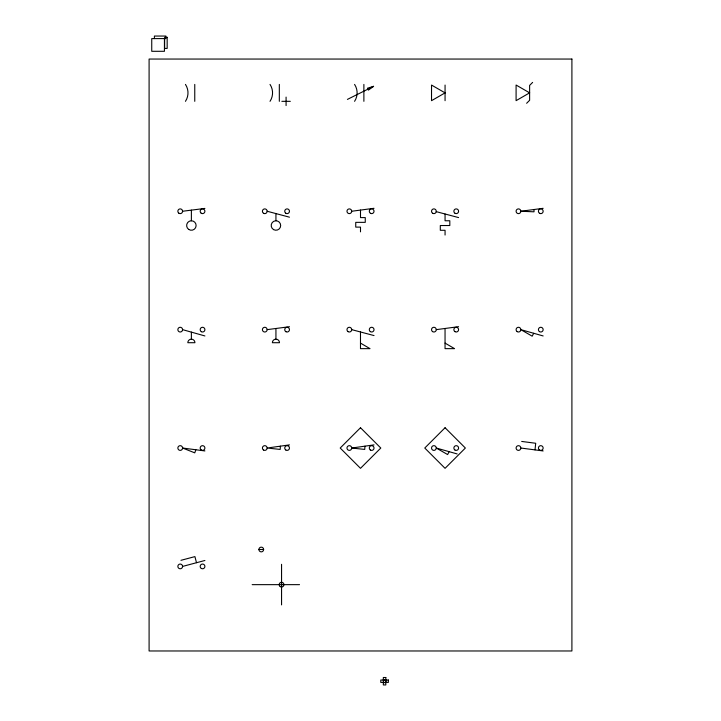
<?xml version="1.0" encoding="UTF-8"?>
<svg xmlns="http://www.w3.org/2000/svg" width="721" height="721" viewBox="0 0 721 721"><rect width="100%" height="100%" fill="white"/><g stroke="black" fill="none" stroke-linecap="round" stroke-linejoin="round"><path stroke-width="1.08" d="M280.388 446.164L280.181 449.426L267.149 448.029L289.472 444.884M364.952 446.164L364.736 449.426L351.704 448.029A2.37 2.37 0 0 0 348.153 445.975A2.37 2.37 0 0 0 348.153 450.075A2.37 2.37 0 0 0 351.704 448.029L374.028 444.884M535.009 449.886L535.703 443.271L521.689 441.432M195.851 449.76L194.769 452.851L182.584 448.029A2.37 2.37 0 0 0 179.033 445.975A2.37 2.37 0 0 0 179.033 450.075A2.37 2.37 0 0 0 182.584 448.029L204.908 450.94M449.138 451.661L447.624 454.563L436.268 448.029A2.37 2.37 0 0 0 432.717 445.975A2.37 2.37 0 0 0 432.717 450.075A2.37 2.37 0 0 0 436.268 448.029L457.159 453.933M533.702 333.282L532.188 336.184L520.832 329.641L543.156 335.95M532.621 82.41L529.62 85.402L529.62 100.291L526.627 103.283M373.577 86.34L368.377 90.116L367.431 88.232L373.577 86.34L347.423 99.399M180.962 560.316L194.913 556.612L196.5 562.713M182.584 566.418A2.37 2.37 0 0 0 179.033 564.363A2.37 2.37 0 0 0 179.033 568.463A2.37 2.37 0 0 0 182.584 566.418L204.908 560.487M351.704 211.253A2.37 2.37 0 0 0 348.153 209.207A2.37 2.37 0 0 0 348.153 213.308A2.37 2.37 0 0 0 351.704 211.253L374.028 208.297M436.268 329.641L458.592 326.685M543.156 208.315L520.832 211.253A2.37 2.37 0 0 1 517.272 213.308A2.37 2.37 0 0 1 517.272 209.207A2.37 2.37 0 0 1 520.832 211.253L534.018 211.812L534.018 209.523M267.149 329.641A2.37 2.37 0 0 0 263.589 327.595A2.37 2.37 0 0 0 263.589 331.696A2.37 2.37 0 0 0 267.149 329.641L289.472 326.712M182.584 211.253L204.908 208.423M281.857 101.328L290.311 101.328M258.893 549.501L263.634 549.501A2.37 2.37 0 0 1 260.083 551.556A2.37 2.37 0 0 1 260.083 547.455A2.37 2.37 0 0 1 263.634 549.501M252.17 584.65L299.53 584.65M383.329 679.876L385.816 679.876M383.329 682.571L385.816 682.571M520.832 448.029A2.37 2.37 0 0 1 517.272 450.075A2.37 2.37 0 0 1 517.272 445.975A2.37 2.37 0 0 1 520.832 448.029L543.156 450.949M436.232 211.65L458.592 217.589M267.167 211.253L289.472 217.183M351.704 329.641L374.028 335.571M182.584 329.641A2.37 2.37 0 0 1 179.033 331.696A2.37 2.37 0 0 1 179.033 327.595A2.37 2.37 0 0 1 182.584 329.641L204.908 335.95M445.046 343.097L454.554 348.649L445.046 348.649L445.046 328.479M360.482 343.097L369.999 348.649L360.482 348.649L360.482 331.975M445.064 85.06L445.064 100.679M445.064 214.029L445.064 220.77L449.814 220.77L449.814 225.529L440.306 225.529L440.306 230.287L445.064 230.287L445.064 235.037M385.861 680.029L385.861 682.417M363.88 84.411L363.88 101.328M360.5 210.063L360.5 217.598L365.259 217.598L365.259 222.356L355.741 222.356L355.741 227.115L360.5 227.115L360.5 231.865M286.084 97.101L286.084 105.554M281.56 564.309L281.56 604.892M279.324 84.411L279.324 101.328M275.936 213.587L275.936 220.77M275.936 328.488L275.936 339.158A3.551 3.551 0 0 1 279.487 342.709L272.385 342.709A3.551 3.551 0 0 1 275.936 339.158M194.76 84.411L194.76 101.328M191.38 210.135L191.38 220.77M191.38 332.129L191.38 339.158A3.551 3.551 0 0 1 194.931 342.709L187.83 342.709A3.551 3.551 0 0 1 191.38 339.158M164.433 38.619L164.433 51.299L151.743 51.299L151.743 38.619L165.902 38.583L165.902 36.05L154.402 36.05L154.402 38.583M354.579 84.411A15.366 15.366 0 0 1 354.579 101.328M270.024 84.411A15.366 15.366 0 0 1 270.024 101.328M185.459 84.411A15.366 15.366 0 0 1 185.459 101.328M360.5 427.733L340.204 448.029L360.5 468.326L380.796 448.029L360.5 427.733M445.064 427.733L424.768 448.029L445.064 468.326L465.36 448.029L445.064 427.733M445.064 92.874L431.528 100.679L431.528 85.06L445.064 92.874M529.62 92.847L516.092 100.661L516.092 85.033L529.62 92.847M167.164 37.321L164.631 37.321L164.631 48.424L167.164 48.424L167.164 37.321M571.906 59.05L149.094 59.05L149.094 650.973L571.906 650.973L571.906 59.05M385.816 677.497L383.329 677.497L383.329 684.95L385.816 684.95L385.816 677.497M388.358 680.029L380.787 680.029L380.787 682.417L388.358 682.417L388.358 680.029M454.897 449.985A2.37 2.37 0 0 0 458.583 448.201A2.37 2.37 0 0 0 455.185 445.902A2.37 2.37 0 0 0 454.897 449.985M280.235 586.615A2.37 2.37 0 0 0 283.921 584.821A2.37 2.37 0 0 0 280.523 582.523A2.37 2.37 0 0 0 280.235 586.615M201.357 568.463A2.37 2.37 0 0 0 204.908 566.418A2.37 2.37 0 0 0 201.357 564.363A2.37 2.37 0 0 0 201.357 568.463M539.461 449.985A2.37 2.37 0 0 0 543.147 448.201A2.37 2.37 0 0 0 539.75 445.902A2.37 2.37 0 0 0 539.461 449.985M370.333 449.985A2.37 2.37 0 0 0 374.028 448.201A2.37 2.37 0 0 0 370.63 445.902A2.37 2.37 0 0 0 370.333 449.985M263.453 449.985A2.37 2.37 0 0 0 267.14 448.201A2.37 2.37 0 0 0 263.742 445.902A2.37 2.37 0 0 0 263.453 449.985M285.777 449.985A2.37 2.37 0 0 0 289.463 448.201A2.37 2.37 0 0 0 286.066 445.902A2.37 2.37 0 0 0 285.777 449.985M201.213 449.985A2.37 2.37 0 0 0 204.899 448.201A2.37 2.37 0 0 0 201.501 445.902A2.37 2.37 0 0 0 201.213 449.985M539.461 331.606A2.37 2.37 0 0 0 543.147 329.812A2.37 2.37 0 0 0 539.75 327.514A2.37 2.37 0 0 0 539.461 331.606M517.137 331.606A2.37 2.37 0 0 0 520.823 329.812A2.37 2.37 0 0 0 517.426 327.514A2.37 2.37 0 0 0 517.137 331.606M454.897 331.606A2.37 2.37 0 0 0 458.583 329.812A2.37 2.37 0 0 0 455.185 327.514A2.37 2.37 0 0 0 454.897 331.606M432.573 331.606A2.37 2.37 0 0 0 436.259 329.812A2.37 2.37 0 0 0 432.861 327.514A2.37 2.37 0 0 0 432.573 331.606M370.333 331.606A2.37 2.37 0 0 0 374.028 329.812A2.37 2.37 0 0 0 370.63 327.514A2.37 2.37 0 0 0 370.333 331.606M348.009 331.606A2.37 2.37 0 0 0 351.704 329.812A2.37 2.37 0 0 0 348.306 327.514A2.37 2.37 0 0 0 348.009 331.606M285.913 331.696A2.37 2.37 0 0 0 289.472 329.641A2.37 2.37 0 0 0 285.913 327.595A2.37 2.37 0 0 0 285.913 331.696M201.357 331.696A2.37 2.37 0 0 0 204.908 329.641A2.37 2.37 0 0 0 201.357 327.595A2.37 2.37 0 0 0 201.357 331.696M539.596 213.308A2.37 2.37 0 0 0 543.156 211.253A2.37 2.37 0 0 0 539.596 209.207A2.37 2.37 0 0 0 539.596 213.308M455.041 213.308A2.37 2.37 0 0 0 458.592 211.253A2.37 2.37 0 0 0 455.041 209.207A2.37 2.37 0 0 0 455.041 213.308M432.717 213.308A2.37 2.37 0 0 0 436.268 211.253A2.37 2.37 0 0 0 432.717 209.207A2.37 2.37 0 0 0 432.717 213.308M370.477 213.308A2.37 2.37 0 0 0 374.028 211.253A2.37 2.37 0 0 0 370.477 209.207A2.37 2.37 0 0 0 370.477 213.308M273.574 229.602A4.732 4.732 0 0 0 280.676 225.502A4.732 4.732 0 0 0 273.574 221.401A4.732 4.732 0 0 0 273.574 229.602M263.589 213.308A2.37 2.37 0 0 0 267.149 211.253A2.37 2.37 0 0 0 263.589 209.207A2.37 2.37 0 0 0 263.589 213.308M285.777 213.218A2.37 2.37 0 0 0 289.463 211.424A2.37 2.37 0 0 0 286.066 209.126A2.37 2.37 0 0 0 285.777 213.218M178.889 213.218A2.37 2.37 0 0 0 182.575 211.424A2.37 2.37 0 0 0 179.178 209.126A2.37 2.37 0 0 0 178.889 213.218M188.722 229.431A4.732 4.732 0 0 0 196.103 225.844A4.732 4.732 0 0 0 189.308 221.248A4.732 4.732 0 0 0 188.722 229.431M201.213 213.218A2.37 2.37 0 0 0 204.899 211.424A2.37 2.37 0 0 0 201.501 209.126A2.37 2.37 0 0 0 201.213 213.218"/></g></svg>
